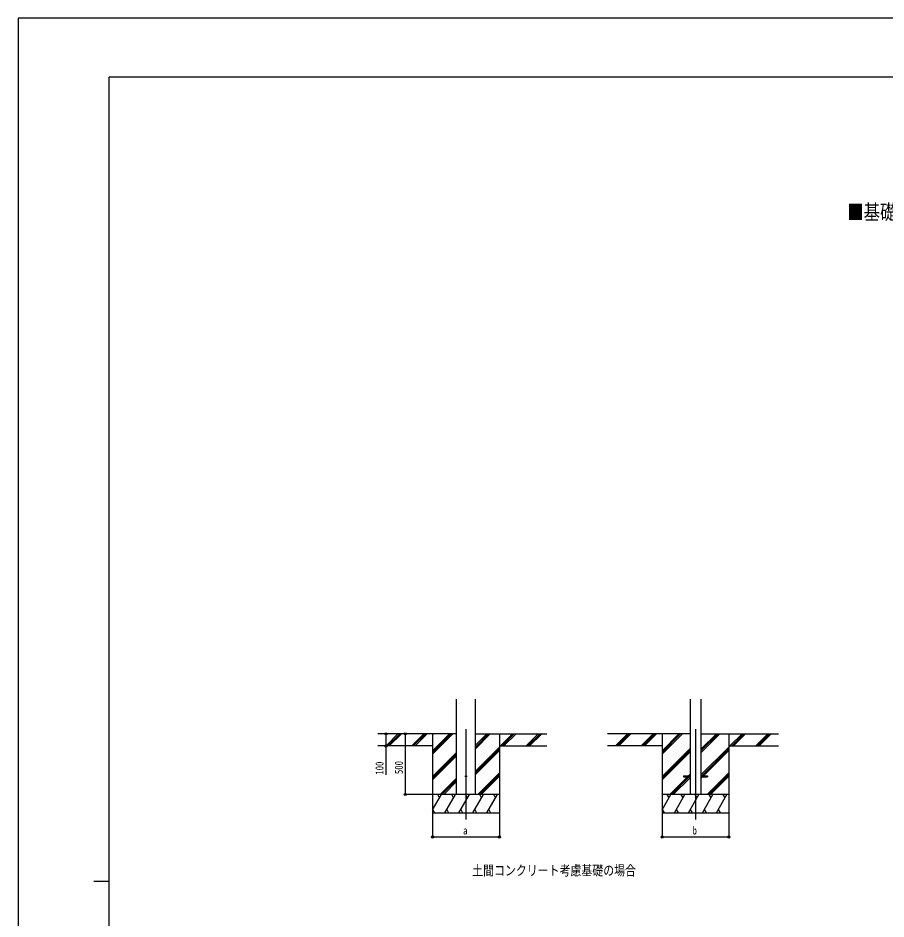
# Model space of a CAD drawing. Units: millimetres, scale not verified. Extents: x -10512 to 10512, y -7425 to 7425.
# Drawn here: x -10512 to -3359, y 0 to 7425 of the extents above; entities that cross this region are included whole.
import ezdxf
from ezdxf.enums import TextEntityAlignment as Align

# ---------------------------------------------------------------- set-up
doc = ezdxf.new("R2010")
doc.units = ezdxf.units.MM
doc.header["$LTSCALE"] = 30
for name, color, linetype in [('0-2_USER1', 3, 'Continuous'), ('0-3_YKK_12', 2, 'Continuous'), ('0-4_YKK_13', 4, 'Continuous'), ('0-5_YKK_A1', 4, 'Continuous'), ('0-6_YKK_D', 6, 'Continuous'), ('0-7_YKK_ZWAK', 7, 'Continuous')]:
    doc.layers.add(name, color=color, linetype=linetype)
doc.styles.add('ＭＳ ゴシック', font='')
doc.styles.get('ＭＳ ゴシック').set_extended_font_data('MS Gothic')

msp = doc.modelspace()

# ---------------------------------------------------------------- linework, layer by layer
at = {"layer": '0-3_YKK_12'}
for p, q in [((-6820.25, 1563.91), (-6820.25, 820.58)), ((-4928.68, 1563.91), (-4928.68, 820.58))]:
    msp.add_line(p, q, dxfattribs=at)
at = {"layer": '0-4_YKK_13'}
for p, q in [((-5028.68, 1180.17), (-5028.68, 1171.17)), ((-5028.68, 1180.17), (-4973.88, 1180.17)), ((-5028.68, 1171.17), (-4973.88, 1171.17)), ((-4883.48, 1180.17), (-4828.68, 1180.17)), ((-4883.48, 1171.17), (-4828.68, 1171.17)), ((-4828.68, 1180.17), (-4828.68, 1171.17))]:
    msp.add_line(p, q, dxfattribs=at)
msp.add_circle((-6820.25, 1175.67), 5, dxfattribs=at)
at = {"layer": '0-5_YKK_A1'}
for p, q in [((-6898, 1025.67), (-6898, 1811.02)), ((-6742.5, 1025.67), (-6742.5, 1811.02)), ((-4973.88, 1811.02), (-4973.88, 1025.67)), ((-4883.48, 1811.02), (-4883.48, 1025.67)), ((-6898, 1525.67), (-7546.2, 1525.67)), ((-7479.51, 1427.07), (-7380.91, 1525.67)), ((-7466.77, 1425.67), (-7366.77, 1525.67)), ((-7452.63, 1425.67), (-7352.63, 1525.67)), ((-7267.38, 1427.07), (-7168.78, 1525.67)), ((-7254.64, 1425.67), (-7154.64, 1525.67)), ((-7240.5, 1425.67), (-7140.5, 1525.67)), ((-7095.25, 1525.67), (-7095.25, 875.67)), ((-7095.25, 1358.79), (-6928.37, 1525.67)), ((-7095.25, 1372.93), (-6942.51, 1525.67)), ((-7095.25, 1387.07), (-6956.65, 1525.67)), ((-6742.5, 1403.17), (-6620, 1525.67)), ((-6742.5, 1417.31), (-6634.14, 1525.67)), ((-6742.5, 1431.46), (-6648.28, 1525.67)), ((-6742.5, 1525.67), (-6154.63, 1525.67)), ((-6545.25, 1525.67), (-6545.25, 875.67)), ((-6536.15, 1425.67), (-6436.15, 1525.67)), ((-6522.01, 1425.67), (-6422.01, 1525.67)), ((-6507.87, 1425.67), (-6407.87, 1525.67)), ((-6324.02, 1425.67), (-6224.02, 1525.67)), ((-6309.88, 1425.67), (-6209.88, 1525.67)), ((-6295.73, 1425.67), (-6195.73, 1525.67)), ((-4973.88, 1525.67), (-5654.63, 1525.67)), ((-5587.94, 1427.07), (-5489.34, 1525.67)), ((-5575.2, 1425.67), (-5475.2, 1525.67)), ((-5561.06, 1425.67), (-5461.06, 1525.67)), ((-5375.81, 1427.07), (-5277.21, 1525.67)), ((-5363.07, 1425.67), (-5263.07, 1525.67)), ((-5348.93, 1425.67), (-5248.93, 1525.67)), ((-5203.68, 1525.67), (-5203.68, 875.67)), ((-5203.68, 1358.79), (-5036.8, 1525.67)), ((-5203.68, 1372.93), (-5050.94, 1525.67)), ((-5203.68, 1387.07), (-5065.08, 1525.67)), ((-4883.48, 1370.62), (-4728.43, 1525.67)), ((-4883.48, 1384.76), (-4742.57, 1525.67)), ((-4883.48, 1398.91), (-4756.71, 1525.67)), ((-4883.48, 1525.67), (-4245.47, 1525.67)), ((-4653.68, 1525.67), (-4653.68, 875.67)), ((-4644.58, 1425.67), (-4544.58, 1525.67)), ((-4630.44, 1425.67), (-4530.44, 1525.67)), ((-4616.3, 1425.67), (-4516.3, 1525.67)), ((-4432.45, 1425.67), (-4332.45, 1525.67)), ((-4418.31, 1425.67), (-4318.31, 1525.67)), ((-4404.16, 1425.67), (-4304.16, 1525.67)), ((-7095.25, 1425.67), (-7546.2, 1425.67)), ((-6742.5, 1219.33), (-6545.25, 1416.57)), ((-6545.25, 1425.67), (-6154.63, 1425.67)), ((-5203.68, 1425.67), (-5654.63, 1425.67)), ((-4883.48, 1186.78), (-4653.68, 1416.57)), ((-4653.68, 1425.67), (-4245.47, 1425.67)), ((-7095.25, 1174.94), (-6898, 1372.19)), ((-7095.25, 1160.8), (-6898, 1358.05)), ((-7095.25, 1146.66), (-6898, 1343.91)), ((-6742.5, 1205.18), (-6545.25, 1402.43)), ((-6742.5, 1191.04), (-6545.25, 1388.29)), ((-5203.68, 1174.94), (-4973.88, 1404.74)), ((-5203.68, 1160.8), (-4973.88, 1390.6)), ((-5203.68, 1146.66), (-4973.88, 1376.46)), ((-4875.94, 1180.17), (-4653.68, 1402.43)), ((-4861.8, 1180.17), (-4653.68, 1388.29)), ((-6724.02, 1025.67), (-6545.25, 1204.44)), ((-6709.88, 1025.67), (-6545.25, 1190.3)), ((-4986.32, 1180.17), (-4973.88, 1192.61)), ((-4832.45, 1025.67), (-4653.68, 1204.44)), ((-4818.31, 1025.67), (-4653.68, 1190.3)), ((-7032.39, 1025.67), (-6898, 1160.06)), ((-7018.25, 1025.67), (-6898, 1145.92)), ((-7004.1, 1025.67), (-6898, 1131.78)), ((-6695.74, 1025.67), (-6545.25, 1176.16)), ((-5140.82, 1025.67), (-4995.32, 1171.17)), ((-5126.68, 1025.67), (-4981.18, 1171.17)), ((-5112.53, 1025.67), (-4973.88, 1164.33)), ((-4883.48, 1158.49), (-4870.8, 1171.17)), ((-4804.17, 1025.67), (-4653.68, 1176.16)), ((-6545.25, 1025.67), (-7095.25, 1025.67)), ((-7095.25, 900.22), (-7022.82, 1025.67)), ((-7037.82, 999.69), (-7052.82, 1025.67)), ((-6993.95, 875.67), (-6907.35, 1025.67)), ((-6922.35, 999.69), (-6937.35, 1025.67)), ((-6878.48, 875.67), (-6791.88, 1025.67)), ((-6806.88, 999.69), (-6821.88, 1025.67)), ((-6763.01, 875.67), (-6676.41, 1025.67)), ((-6691.41, 999.69), (-6706.41, 1025.67)), ((-6647.54, 875.67), (-6560.94, 1025.67)), ((-6575.94, 999.69), (-6590.94, 1025.67)), ((-4653.68, 1025.67), (-5203.68, 1025.67)), ((-5203.68, 900.22), (-5131.25, 1025.67)), ((-5146.25, 999.69), (-5161.25, 1025.67)), ((-5102.38, 875.67), (-5015.78, 1025.67)), ((-5030.78, 999.69), (-5045.78, 1025.67)), ((-4986.91, 875.67), (-4900.31, 1025.67)), ((-4915.31, 999.69), (-4930.31, 1025.67)), ((-4871.44, 875.67), (-4784.84, 1025.67)), ((-4799.84, 999.69), (-4814.84, 1025.67)), ((-4755.97, 875.67), (-4669.37, 1025.67)), ((-4684.37, 999.69), (-4699.37, 1025.67)), ((-7094.42, 901.65), (-7079.42, 875.67)), ((-6978.95, 901.65), (-6963.95, 875.67)), ((-6863.48, 901.65), (-6848.48, 875.67)), ((-6748.01, 901.65), (-6733.01, 875.67)), ((-6632.54, 901.65), (-6617.54, 875.67)), ((-5202.85, 901.65), (-5187.85, 875.67)), ((-5087.38, 901.65), (-5072.38, 875.67)), ((-4971.91, 901.65), (-4956.91, 875.67)), ((-4856.44, 901.65), (-4841.44, 875.67)), ((-4740.97, 901.65), (-4725.97, 875.67)), ((-7095.25, 875.67), (-6545.25, 875.67)), ((-5203.68, 875.67), (-4653.68, 875.67))]:
    msp.add_line(p, q, dxfattribs=at)
at = {"layer": '0-6_YKK_D'}
for p, q in [((-7320.31, 1525.67), (-7320.31, 1025.67)), ((-7096.25, 1025.67), (-7321.31, 1025.67)), ((-7095.25, 875.67), (-7095.25, 674.67)), ((-6545.25, 875.67), (-6545.25, 674.67)), ((-5203.68, 875.67), (-5203.68, 674.67)), ((-4653.68, 875.67), (-4653.68, 674.67)), ((-7095.25, 675.67), (-6545.25, 675.67)), ((-5203.68, 675.67), (-4653.68, 675.67))]:
    msp.add_line(p, q, dxfattribs=at)
msp.add_lwpolyline([(-7479.58, 1525.67), (-7479.58, 1425.67), (-7479.58, 1188.47)], dxfattribs=at)
for centre in [(-7479.58, 1525.67), (-7320.31, 1525.67), (-7479.58, 1425.67), (-7320.31, 1025.67), (-7095.25, 675.67), (-6545.25, 675.67), (-5203.68, 675.67), (-4653.68, 675.67)]:
    msp.add_circle(centre, 8.5, dxfattribs=at)
at = {"layer": '0-7_YKK_ZWAK'}
for p, q in [((9737.55, 6937.5), (-9762.45, 6937.5)), ((-9762.45, -6312.5), (-9762.45, 6937.5)), ((-9887.45, 312.5), (-9762.45, 312.5))]:
    msp.add_line(p, q, dxfattribs=at)
msp.add_lwpolyline([(-10512.5, -7425), (10512.5, -7425), (10512.5, 7425), (-10512.5, 7425)], close=True, dxfattribs=at)

# ---------------------------------------------------------------- texts
at = {"layer": '0-2_USER1', "style": 'ＭＳ ゴシック', "width": 0.8}
for s, height, p in [('■基礎配置図', 123.7, (-3677.82, 5727.62)), ('土間コンクリート考慮基礎の場合', 82.48, (-6769.34, 334.31))]:
    msp.add_text(s, height=height, dxfattribs=at).set_placement(p, align=Align.BOTTOM_LEFT)
at = {"layer": '0-6_YKK_D', "style": 'ＭＳ ゴシック', "width": 0.8}
for s, p in [('100', (-7480.38, 1189.27)), ('500', (-7321.11, 1194.07))]:
    msp.add_text(s, height=65.98, rotation=90, dxfattribs=at).set_placement(p, align=Align.BOTTOM_LEFT)
for s, p in [('a', (-6844.25, 676.47)), ('b', (-4952.68, 676.47))]:
    msp.add_text(s, height=65.98, dxfattribs=at).set_placement(p, align=Align.BOTTOM_LEFT)

doc.saveas('drawing.dxf')
